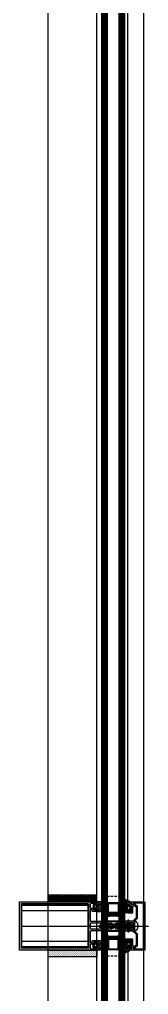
# Model space of a CAD drawing. Header units: millimetres. Extents: x 809 to 8159, y 33 to 4533.
# Drawn here: x 3993.9 to 4007.2, y 2808.3 to 2909.3 of the extents above; entities that cross this region are included whole.
import ezdxf

# ---------------------------------------------------------------- set-up
doc = ezdxf.new("R2010")
doc.units = ezdxf.units.MM
doc.linetypes.add('DASHDOT', pattern=[25.4, 12.7, -6.35, 0, -6.35])
doc.linetypes.add('HIDDEN', pattern=[0.375, 0.25, -0.125])
for name, color, linetype in [('1', 3, 'Continuous'), ('11', 11, 'Continuous'), ('3', 11, 'Continuous'), ('5', 11, 'Continuous'), ('EKSEN', 11, 'Continuous'), ('FITILLER', 240, 'Continuous'), ('GORUNUS-TARAMA', 11, 'Continuous')]:
    doc.layers.add(name, color=color, linetype=linetype)
doc.layers.add('cam', color=5, linetype='Continuous', lineweight=0)

# ---------------------------------------------------------------- blocks, each defined once
blk = doc.blocks.new('ajsdfxcvzx')
h = blk.add_hatch(color=256)
edge = h.paths.add_edge_path()
edge.add_line((35957.79, -5773.68), (35957.72, -5773.68))
edge.add_line((35957.72, -5773.68), (35957.72, -5773.59))
edge.add_line((35957.72, -5773.59), (35957.24, -5773.59))
edge.add_arc((35957.24, -5773.69), 0.1, 90, 180)
edge.add_line((35957.14, -5773.69), (35957.14, -5773.97))
edge.add_arc((35957.24, -5773.97), 0.1, 180, 270)
edge.add_line((35957.24, -5774.07), (35957.32, -5774.07))
edge.add_arc((35957.32, -5774.12), 0.05, 405, 450, ccw=False)
edge.add_line((35957.36, -5774.08), (35957.53, -5774.25))
edge.add_arc((35957.56, -5774.22), 0.05, 225, 270)
edge.add_line((35957.56, -5774.27), (35957.72, -5774.27))
edge.add_line((35957.72, -5774.27), (35957.72, -5774.18))
edge.add_line((35957.72, -5774.18), (35957.79, -5774.18))
edge.add_arc((35957.79, -5774.23), 0.05, 0, 90, ccw=False)
edge.add_line((35957.84, -5774.23), (35957.84, -5774.43))
edge.add_line((35957.84, -5774.43), (35957.4, -5774.43))
edge.add_arc((35957.4, -5774.38), 0.05, 180, 270, ccw=False)
edge.add_line((35957.35, -5774.38), (35957.35, -5774.31))
edge.add_arc((35957.3, -5774.31), 0.05, 360, 405)
edge.add_line((35957.34, -5774.27), (35957.3, -5774.24))
edge.add_arc((35957.27, -5774.28), 0.05, 405, 450)
edge.add_line((35957.27, -5774.23), (35957.19, -5774.23))
edge.add_arc((35957.19, -5774.28), 0.05, 90, 180)
edge.add_line((35957.14, -5774.28), (35957.14, -5774.53))
edge.add_line((35957.14, -5774.53), (35957.14, -5774.9))
edge.add_line((35957.14, -5774.9), (35957.11, -5774.93))
edge.add_line((35957.11, -5774.93), (35957.14, -5774.96))
edge.add_line((35957.14, -5774.96), (35957.14, -5775.33))
edge.add_arc((35957.23, -5775.33), 0.0919, 174.9295, 270.955)
edge.add_line((35957.23, -5775.43), (35959.51, -5775.43))
edge.add_arc((35959.53, -5775.43), 0.02, 180, 360)
edge.add_line((35959.55, -5775.43), (35959.57, -5775.43))
edge.add_arc((35959.59, -5775.43), 0.02, 180, 360)
edge.add_line((35959.61, -5775.43), (35960.54, -5775.43))
edge.add_line((35960.54, -5775.43), (35960.54, -5775.57))
edge.add_arc((35960.48, -5775.57), 0.06, 270, 360, ccw=False)
edge.add_line((35960.48, -5775.63), (35960.48, -5775.7))
edge.add_arc((35960.45, -5775.7), 0.03, 270, 360, ccw=False)
edge.add_line((35960.45, -5775.73), (35960.41, -5775.73))
edge.add_arc((35960.41, -5775.7), 0.03, 180, 270, ccw=False)
edge.add_line((35960.38, -5775.7), (35960.38, -5775.63))
edge.add_line((35960.38, -5775.63), (35959.74, -5775.63))
edge.add_line((35959.74, -5775.63), (35959.74, -5775.88))
edge.add_line((35959.74, -5775.88), (35959.69, -5775.93))
edge.add_line((35959.69, -5775.93), (35959.74, -5775.98))
edge.add_line((35959.74, -5775.98), (35959.74, -5776.23))
edge.add_line((35959.74, -5776.23), (35960.38, -5776.23))
edge.add_line((35960.38, -5776.23), (35960.38, -5776.16))
edge.add_arc((35960.41, -5776.16), 0.03, 90, 180, ccw=False)
edge.add_line((35960.41, -5776.13), (35960.45, -5776.13))
edge.add_arc((35960.45, -5776.16), 0.03, 0, 90, ccw=False)
edge.add_line((35960.48, -5776.16), (35960.48, -5776.23))
edge.add_arc((35960.48, -5776.29), 0.06, 360, 450, ccw=False)
edge.add_line((35960.54, -5776.29), (35960.54, -5776.43))
edge.add_line((35960.54, -5776.43), (35959.61, -5776.43))
edge.add_arc((35959.59, -5776.43), 0.02, 360, 540)
edge.add_line((35959.57, -5776.43), (35959.55, -5776.43))
edge.add_arc((35959.53, -5776.43), 0.02, 360, 540)
edge.add_line((35959.51, -5776.43), (35957.23, -5776.43))
edge.add_arc((35957.23, -5776.52), 0.0919, 449.045, 545.0705)
edge.add_line((35957.14, -5776.53), (35957.14, -5776.9))
edge.add_line((35957.14, -5776.9), (35957.11, -5776.93))
edge.add_line((35957.11, -5776.93), (35957.14, -5776.96))
edge.add_line((35957.14, -5776.96), (35957.14, -5777.33))
edge.add_line((35957.14, -5777.33), (35957.14, -5777.58))
edge.add_arc((35957.19, -5777.58), 0.05, 180, 270)
edge.add_line((35957.19, -5777.63), (35957.27, -5777.63))
edge.add_arc((35957.27, -5777.58), 0.05, 270, 315)
edge.add_line((35957.3, -5777.61), (35957.34, -5777.58))
edge.add_arc((35957.3, -5777.54), 0.05, 315, 360)
edge.add_line((35957.35, -5777.54), (35957.35, -5777.48))
edge.add_arc((35957.4, -5777.48), 0.05, 90, 180, ccw=False)
edge.add_line((35957.4, -5777.43), (35957.84, -5777.43))
edge.add_line((35957.84, -5777.43), (35957.84, -5777.63))
edge.add_arc((35957.79, -5777.63), 0.05, 270, 360, ccw=False)
edge.add_line((35957.79, -5777.68), (35957.72, -5777.68))
edge.add_line((35957.72, -5777.68), (35957.72, -5777.59))
edge.add_line((35957.72, -5777.59), (35957.56, -5777.59))
edge.add_arc((35957.56, -5777.64), 0.05, 450, 495)
edge.add_line((35957.53, -5777.6), (35957.36, -5777.77))
edge.add_arc((35957.32, -5777.74), 0.05, 270, 315, ccw=False)
edge.add_line((35957.32, -5777.79), (35957.24, -5777.79))
edge.add_arc((35957.24, -5777.89), 0.1, 90, 180)
edge.add_line((35957.14, -5777.89), (35957.14, -5778.17))
edge.add_arc((35957.24, -5778.17), 0.1, 180, 270)
edge.add_line((35957.24, -5778.27), (35957.72, -5778.27))
edge.add_line((35957.72, -5778.27), (35957.72, -5778.18))
edge.add_line((35957.72, -5778.18), (35957.79, -5778.18))
edge.add_arc((35957.79, -5778.23), 0.05, 0, 90, ccw=False)
edge.add_line((35957.84, -5778.23), (35957.84, -5778.43))
edge.add_line((35957.84, -5778.43), (35949.85, -5778.43))
edge.add_line((35949.85, -5778.43), (35949.85, -5773.43))
edge.add_line((35949.85, -5773.43), (35957.84, -5773.43))
edge.add_line((35957.84, -5773.43), (35957.84, -5773.63))
edge.add_arc((35957.79, -5773.63), 0.05, 270, 360, ccw=False)
h.paths.add_polyline_path([(35956.95, -5778.22), (35950.05, -5778.22), (35950.05, -5773.62), (35956.95, -5773.62), (35956.95, -5775.92)], flags=16)
edge = h.paths.add_edge_path(flags=16)
edge.add_arc((35959.35, -5775.72), 0.1, 360, 450)
edge.add_line((35959.35, -5775.62), (35957.25, -5775.62))
edge.add_arc((35957.25, -5775.72), 0.1, 90, 180)
edge.add_line((35957.15, -5775.72), (35957.15, -5776.12))
edge.add_arc((35957.25, -5776.12), 0.1, 180, 270)
edge.add_line((35957.25, -5776.22), (35959.35, -5776.22))
edge.add_arc((35959.35, -5776.12), 0.1, 270, 360)
edge.add_line((35959.45, -5776.12), (35959.45, -5775.72))
h = blk.add_hatch(color=256)
edge = h.paths.add_edge_path()
edge.add_line((35961.41, -5777.4), (35961.41, -5778))
edge.add_line((35961.41, -5778), (35961.13, -5778.24))
edge.add_line((35961.13, -5778.24), (35961.13, -5778.03))
edge.add_line((35961.13, -5778.03), (35961.06, -5778.03))
edge.add_arc((35961.06, -5778.08), 0.05, 90, 180)
edge.add_line((35961.01, -5778.08), (35961.01, -5778.42))
edge.add_line((35961.01, -5778.42), (35961.12, -5778.42))
edge.add_line((35961.12, -5778.42), (35961.47, -5778.12))
edge.add_arc((35961.5, -5778.16), 0.05, 40, 130, ccw=False)
edge.add_line((35961.54, -5778.13), (35961.62, -5778.22))
edge.add_arc((35961.66, -5778.19), 0.05, 220, 310)
edge.add_line((35961.69, -5778.22), (35961.99, -5777.97))
edge.add_arc((35961.96, -5777.93), 0.05, 310, 360)
edge.add_line((35962.01, -5777.93), (35962.01, -5776.75))
edge.add_arc((35961.96, -5776.75), 0.05, 0, 45)
edge.add_line((35962, -5776.72), (35961.82, -5776.54))
edge.add_line((35961.82, -5776.54), (35961.78, -5776.54))
edge.add_line((35961.78, -5776.54), (35961.78, -5776.5))
edge.add_line((35961.78, -5776.5), (35961.72, -5776.44))
edge.add_arc((35961.76, -5776.41), 0.05, 180, 225, ccw=False)
edge.add_line((35961.71, -5776.41), (35961.71, -5775.45))
edge.add_arc((35961.76, -5775.45), 0.05, 135, 180, ccw=False)
edge.add_line((35961.72, -5775.41), (35961.78, -5775.36))
edge.add_line((35961.78, -5775.36), (35961.78, -5775.31))
edge.add_line((35961.78, -5775.31), (35961.82, -5775.31))
edge.add_line((35961.82, -5775.31), (35962, -5775.14))
edge.add_arc((35961.96, -5775.1), 0.05, 315, 360)
edge.add_line((35962.01, -5775.1), (35962.01, -5773.92))
edge.add_arc((35961.96, -5773.92), 0.05, 0, 50)
edge.add_line((35961.99, -5773.88), (35961.69, -5773.63))
edge.add_arc((35961.66, -5773.67), 0.05, 50, 140)
edge.add_line((35961.62, -5773.63), (35961.54, -5773.72))
edge.add_arc((35961.5, -5773.69), 0.05, 230, 320, ccw=False)
edge.add_line((35961.47, -5773.73), (35961.12, -5773.43))
edge.add_line((35961.12, -5773.43), (35961.01, -5773.43))
edge.add_line((35961.01, -5773.43), (35961.01, -5773.77))
edge.add_arc((35961.06, -5773.77), 0.05, 180, 270)
edge.add_line((35961.06, -5773.82), (35961.13, -5773.82))
edge.add_line((35961.13, -5773.82), (35961.13, -5773.61))
edge.add_line((35961.13, -5773.61), (35961.41, -5773.85))
edge.add_line((35961.41, -5773.85), (35961.41, -5774.45))
edge.add_line((35961.41, -5774.45), (35961.13, -5774.45))
edge.add_line((35961.13, -5774.45), (35961.13, -5774.32))
edge.add_line((35961.13, -5774.32), (35961.06, -5774.32))
edge.add_arc((35961.06, -5774.37), 0.05, 90, 180)
edge.add_line((35961.01, -5774.37), (35961.01, -5774.57))
edge.add_line((35961.01, -5774.57), (35961.48, -5774.57))
edge.add_arc((35961.48, -5774.52), 0.05, 270, 360)
edge.add_line((35961.53, -5774.52), (35961.53, -5773.94))
edge.add_arc((35961.58, -5773.94), 0.05, 140, 180, ccw=False)
edge.add_line((35961.54, -5773.91), (35961.63, -5773.8))
edge.add_arc((35961.67, -5773.84), 0.05, 50, 140, ccw=False)
edge.add_line((35961.7, -5773.8), (35961.87, -5773.94))
edge.add_arc((35961.84, -5773.98), 0.05, 0, 50, ccw=False)
edge.add_line((35961.89, -5773.98), (35961.89, -5775.05))
edge.add_arc((35961.84, -5775.05), 0.05, 315, 360, ccw=False)
edge.add_line((35961.88, -5775.09), (35961.55, -5775.41))
edge.add_arc((35961.52, -5775.38), 0.05, 270, 315, ccw=False)
edge.add_line((35961.52, -5775.43), (35961.11, -5775.43))
edge.add_line((35961.11, -5775.43), (35961.11, -5775.33))
edge.add_line((35961.11, -5775.33), (35961.01, -5775.33))
edge.add_line((35961.01, -5775.33), (35961.01, -5775.63))
edge.add_arc((35961.06, -5775.63), 0.05, 180, 270)
edge.add_line((35961.06, -5775.68), (35961.13, -5775.68))
edge.add_line((35961.13, -5775.68), (35961.13, -5775.55))
edge.add_line((35961.13, -5775.55), (35961.51, -5775.55))
edge.add_arc((35961.51, -5775.6), 0.05, 0, 90, ccw=False)
edge.add_line((35961.56, -5775.6), (35961.56, -5776.26))
edge.add_arc((35961.51, -5776.26), 0.05, -90, 0, ccw=False)
edge.add_line((35961.51, -5776.31), (35961.13, -5776.31))
edge.add_line((35961.13, -5776.31), (35961.13, -5776.18))
edge.add_line((35961.13, -5776.18), (35961.06, -5776.18))
edge.add_arc((35961.06, -5776.23), 0.05, 90, 180)
edge.add_line((35961.01, -5776.23), (35961.01, -5776.53))
edge.add_line((35961.01, -5776.53), (35961.11, -5776.53))
edge.add_line((35961.11, -5776.53), (35961.11, -5776.43))
edge.add_line((35961.11, -5776.43), (35961.52, -5776.43))
edge.add_arc((35961.52, -5776.48), 0.05, 45, 90, ccw=False)
edge.add_line((35961.55, -5776.44), (35961.88, -5776.77))
edge.add_arc((35961.84, -5776.8), 0.05, 0, 45, ccw=False)
edge.add_line((35961.89, -5776.8), (35961.89, -5777.87))
edge.add_arc((35961.84, -5777.87), 0.05, 310, 360, ccw=False)
edge.add_line((35961.87, -5777.91), (35961.7, -5778.06))
edge.add_arc((35961.67, -5778.02), 0.05, 220, 310, ccw=False)
edge.add_line((35961.63, -5778.05), (35961.54, -5777.94))
edge.add_arc((35961.58, -5777.91), 0.05, 180, 220, ccw=False)
edge.add_line((35961.53, -5777.91), (35961.53, -5777.33))
edge.add_arc((35961.48, -5777.33), 0.05, 360, 450)
edge.add_line((35961.48, -5777.28), (35961.01, -5777.28))
edge.add_line((35961.01, -5777.28), (35961.01, -5777.48))
edge.add_arc((35961.06, -5777.48), 0.05, 180, 270)
edge.add_line((35961.06, -5777.53), (35961.13, -5777.53))
edge.add_line((35961.13, -5777.53), (35961.13, -5777.4))
edge.add_line((35961.13, -5777.4), (35961.41, -5777.4))
h = blk.add_hatch(color=256)
edge = h.paths.add_edge_path()
edge.add_arc((35962.6, -5778.25), 0.05, 270, 360)
edge.add_line((35962.65, -5778.25), (35962.65, -5773.61))
edge.add_arc((35962.6, -5773.61), 0.05, 0, 90)
edge.add_line((35962.6, -5773.56), (35961.65, -5773.56))
edge.add_line((35961.65, -5773.56), (35961.54, -5773.69))
edge.add_arc((35961.5, -5773.66), 0.05, 230, 320, ccw=False)
edge.add_line((35961.47, -5773.69), (35961.19, -5773.46))
edge.add_arc((35961.2, -5773.45), 0.02, 90, 230, ccw=False)
edge.add_line((35961.2, -5773.43), (35962.73, -5773.43))
edge.add_arc((35962.73, -5773.48), 0.05, 0, 90, ccw=False)
edge.add_line((35962.78, -5773.48), (35962.78, -5778.38))
edge.add_arc((35962.73, -5778.38), 0.05, 270, 360, ccw=False)
edge.add_line((35962.73, -5778.43), (35961.2, -5778.43))
edge.add_arc((35961.2, -5778.41), 0.02, 130, 270, ccw=False)
edge.add_line((35961.19, -5778.39), (35961.47, -5778.16))
edge.add_arc((35961.5, -5778.2), 0.05, 40, 130, ccw=False)
edge.add_line((35961.54, -5778.16), (35961.65, -5778.3))
edge.add_line((35961.65, -5778.3), (35962.6, -5778.3))
h = blk.add_hatch()
h.set_pattern_fill('NET', color=256, angle=180, style=0)
h.set_pattern_definition([(180, (35901.66928, -5782.38427), (-2e-17, 0.125), []), (90, (35901.66928, -5782.38427), (0.125, 3e-17), [])])
h.paths.add_polyline_path([(35960.09, -5774.63), (35958.93, -5774.63), (35958.93, -5774.93), (35959.13, -5774.89), (35959.37, -5774.87), (35959.62, -5774.87), (35959.95, -5774.9), (35960.09, -5774.92)])
h = blk.add_hatch()
h.set_pattern_fill('NET', color=256, angle=180, style=0)
h.set_pattern_definition([(180, (35901.66928, -5769.46853), (0, -0.125), []), (270, (35901.66928, -5769.46853), (0.125, 0), [])])
h.paths.add_polyline_path([(35960.09, -5777.22), (35958.93, -5777.22), (35958.93, -5776.92), (35959.13, -5776.96), (35959.37, -5776.98), (35959.62, -5776.98), (35959.95, -5776.95), (35960.09, -5776.93)])
at = {"layer": 'FITILLER'}
h = blk.add_hatch(dxfattribs=at)
h.set_pattern_fill('DOTS', color=256, scale=1.2, angle=135, style=0)
h.set_pattern_definition([(135, (36052.0062, -5914.98817), (-0.079549513, -0.026516504), [0, -0.075])])
h.paths.add_polyline_path([(35957.81, -5773.41), (35957.81, -5772.73), (35952.81, -5772.73), (35952.81, -5773.41)])
h = blk.add_hatch(dxfattribs=at)
h.set_pattern_fill('NET', color=256, scale=1.5, angle=225, style=0)
h.set_pattern_definition([(225, (35971.45092, -5786.17299), (0.1325825, -0.1325825), []), (315, (35971.45092, -5786.17299), (0.1325825, 0.1325825), [])])
edge = h.paths.add_edge_path(flags=16)
edge.add_arc((35957.82, -5773.95), 0.1, 270, 360, ccw=False)
edge.add_line((35957.82, -5774.05), (35957.66, -5774.05))
edge.add_arc((35957.66, -5773.95), 0.1, 180, 270, ccw=False)
edge.add_line((35957.56, -5773.95), (35957.56, -5773.9))
edge.add_arc((35957.66, -5773.9), 0.1, 90, 180, ccw=False)
edge.add_line((35957.66, -5773.8), (35957.82, -5773.8))
edge.add_arc((35957.82, -5773.9), 0.1, 0, 90, ccw=False)
edge.add_line((35957.92, -5773.9), (35957.92, -5773.95))
edge = h.paths.add_edge_path()
edge.add_line((35957.84, -5774.43), (35958.35, -5774.43))
edge.add_arc((35958.35, -5774.42), 0.01, 270, 405)
edge.add_line((35958.36, -5774.41), (35958.25, -5774.3))
edge.add_arc((35958.26, -5774.29), 0.00893, 135, 225, ccw=False)
edge.add_line((35958.25, -5774.29), (35958.36, -5774.18))
edge.add_arc((35958.35, -5774.17), 0.00893, 315, 405)
edge.add_line((35958.36, -5774.16), (35958.25, -5774.05))
edge.add_arc((35958.26, -5774.05), 0.00893, 135, 225, ccw=False)
edge.add_line((35958.25, -5774.04), (35958.36, -5773.93))
edge.add_arc((35958.35, -5773.93), 0.00893, 315, 405)
edge.add_line((35958.36, -5773.92), (35958.25, -5773.81))
edge.add_arc((35958.26, -5773.8), 0.00893, 135, 225, ccw=False)
edge.add_line((35958.25, -5773.8), (35958.36, -5773.69))
edge.add_arc((35958.35, -5773.68), 0.00893, 315, 405)
edge.add_line((35958.36, -5773.68), (35958.25, -5773.57))
edge.add_arc((35958.26, -5773.56), 0.00893, 135, 225, ccw=False)
edge.add_line((35958.25, -5773.55), (35958.36, -5773.44))
edge.add_arc((35958.35, -5773.44), 0.01, 315, 450)
edge.add_line((35958.35, -5773.43), (35957.84, -5773.43))
edge.add_line((35957.84, -5773.43), (35957.84, -5773.65))
edge.add_arc((35957.79, -5773.65), 0.05, 270, 360, ccw=False)
edge.add_line((35957.79, -5773.7), (35957.67, -5773.7))
edge.add_line((35957.67, -5773.7), (35957.67, -5773.6))
edge.add_line((35957.67, -5773.6), (35957.62, -5773.6))
edge.add_line((35957.62, -5773.6), (35957.49, -5773.68))
edge.add_arc((35957.51, -5773.72), 0.05, 120, 180)
edge.add_line((35957.46, -5773.72), (35957.46, -5774.13))
edge.add_arc((35957.51, -5774.13), 0.05, 180, 240)
edge.add_line((35957.49, -5774.18), (35957.62, -5774.25))
edge.add_line((35957.62, -5774.25), (35957.67, -5774.25))
edge.add_line((35957.67, -5774.25), (35957.67, -5774.15))
edge.add_line((35957.67, -5774.15), (35957.79, -5774.15))
edge.add_arc((35957.79, -5774.2), 0.05, 0, 90, ccw=False)
edge.add_line((35957.84, -5774.2), (35957.84, -5774.43))
h = blk.add_hatch(dxfattribs=at)
h.set_pattern_fill('NET', color=256, scale=1.5, angle=225, style=0)
h.set_pattern_definition([(225, (35975.4269, -5790.41451), (0.1325825, -0.1325825), []), (315, (35975.4269, -5790.41451), (0.1325825, 0.1325825), [])])
edge = h.paths.add_edge_path(flags=16)
edge.add_arc((35961.18, -5774.04), 0.1, 0, 90)
edge.add_line((35961.18, -5773.94), (35961.06, -5773.94))
edge.add_arc((35961.06, -5774.04), 0.1, 90, 180)
edge.add_line((35960.96, -5774.04), (35960.96, -5774.09))
edge.add_arc((35961.06, -5774.09), 0.1, 180, 270)
edge.add_line((35961.06, -5774.19), (35961.18, -5774.19))
edge.add_arc((35961.18, -5774.09), 0.1, 270, 360)
edge.add_line((35961.28, -5774.09), (35961.28, -5774.04))
edge = h.paths.add_edge_path()
edge.add_arc((35961.03, -5773.09), 0.2, 229.7669, 260)
edge.add_line((35960.99, -5773.28), (35961.13, -5773.31))
edge.add_arc((35961.12, -5773.36), 0.05, 15, 80, ccw=False)
edge.add_line((35961.17, -5773.34), (35961.18, -5773.41))
edge.add_line((35961.18, -5773.41), (35961.01, -5773.41))
edge.add_line((35961.01, -5773.41), (35961.01, -5773.79))
edge.add_arc((35961.06, -5773.79), 0.05, 180, 270)
edge.add_line((35961.06, -5773.84), (35961.18, -5773.84))
edge.add_line((35961.18, -5773.84), (35961.18, -5773.74))
edge.add_line((35961.18, -5773.74), (35961.23, -5773.74))
edge.add_line((35961.23, -5773.74), (35961.36, -5773.82))
edge.add_arc((35961.33, -5773.86), 0.05, 0, 60, ccw=False)
edge.add_line((35961.38, -5773.86), (35961.38, -5774.28))
edge.add_arc((35961.33, -5774.28), 0.05, -60, 0, ccw=False)
edge.add_line((35961.36, -5774.32), (35961.23, -5774.39))
edge.add_line((35961.23, -5774.39), (35961.18, -5774.39))
edge.add_line((35961.18, -5774.39), (35961.18, -5774.29))
edge.add_line((35961.18, -5774.29), (35961.06, -5774.29))
edge.add_arc((35961.06, -5774.34), 0.05, 90, 180)
edge.add_line((35961.01, -5774.34), (35961.01, -5774.57))
edge.add_line((35961.01, -5774.57), (35960.66, -5774.57))
edge.add_line((35960.66, -5774.57), (35960.66, -5774.42))
edge.add_line((35960.66, -5774.42), (35960.81, -5774.42))
edge.add_arc((35960.81, -5774.37), 0.05, 270, 360)
edge.add_line((35960.86, -5774.37), (35960.86, -5774.35))
edge.add_arc((35960.81, -5774.35), 0.05, 0, 90)
edge.add_line((35960.81, -5774.3), (35960.66, -5774.3))
edge.add_line((35960.66, -5774.3), (35960.66, -5774.15))
edge.add_line((35960.66, -5774.15), (35960.81, -5774.15))
edge.add_arc((35960.81, -5774.1), 0.05, 270, 360)
edge.add_line((35960.86, -5774.1), (35960.86, -5774.08))
edge.add_arc((35960.81, -5774.08), 0.05, 0, 90)
edge.add_line((35960.81, -5774.03), (35960.66, -5774.03))
edge.add_line((35960.66, -5774.03), (35960.66, -5773.88))
edge.add_line((35960.66, -5773.88), (35960.81, -5773.88))
edge.add_arc((35960.81, -5773.83), 0.05, 270, 360)
edge.add_line((35960.86, -5773.83), (35960.86, -5773.81))
edge.add_arc((35960.81, -5773.81), 0.05, 0, 90)
edge.add_line((35960.81, -5773.76), (35960.66, -5773.76))
edge.add_line((35960.66, -5773.76), (35960.66, -5773.61))
edge.add_line((35960.66, -5773.61), (35960.81, -5773.61))
edge.add_arc((35960.81, -5773.56), 0.05, 270, 360)
edge.add_line((35960.86, -5773.56), (35960.86, -5773.45))
edge.add_arc((35960.81, -5773.45), 0.05, 0, 40)
edge.add_line((35960.85, -5773.42), (35960.58, -5773.1))
edge.add_arc((35960.61, -5773.06), 0.05, 49.7669, 229.7669, ccw=False)
edge.add_line((35960.64, -5773.02), (35960.9, -5773.24))
h = blk.add_hatch(dxfattribs=at)
h.set_pattern_fill('NET', color=256, scale=1.5, angle=225, style=0)
h.set_pattern_definition([(225, (35979.32106, -5853.9585), (0.1325825, -0.1325825), []), (315, (35979.32106, -5853.9585), (0.1325825, 0.1325825), [])])
edge = h.paths.add_edge_path(flags=16)
edge.add_arc((35961.02, -5775.9), 0.1, 90, 180, ccw=False)
edge.add_line((35961.02, -5775.8), (35961.17, -5775.8))
edge.add_arc((35961.17, -5775.9), 0.1, 0, 90, ccw=False)
edge.add_line((35961.27, -5775.9), (35961.27, -5775.95))
edge.add_arc((35961.17, -5775.95), 0.1, -90, 0, ccw=False)
edge.add_line((35961.17, -5776.05), (35961.02, -5776.05))
edge.add_arc((35961.02, -5775.95), 0.1, 180, 270, ccw=False)
edge.add_line((35960.92, -5775.95), (35960.92, -5775.9))
edge = h.paths.add_edge_path()
edge.add_line((35961, -5775.43), (35960.48, -5775.43))
edge.add_arc((35960.48, -5775.44), 0.01, 90, 225)
edge.add_line((35960.48, -5775.44), (35960.59, -5775.56))
edge.add_arc((35960.58, -5775.56), 0.00893, -45, 45, ccw=False)
edge.add_line((35960.59, -5775.57), (35960.48, -5775.68))
edge.add_arc((35960.48, -5775.68), 0.00893, 135, 225)
edge.add_line((35960.48, -5775.69), (35960.59, -5775.8))
edge.add_arc((35960.58, -5775.81), 0.00893, -45, 45, ccw=False)
edge.add_line((35960.59, -5775.81), (35960.48, -5775.92))
edge.add_arc((35960.48, -5775.93), 0.00893, 135, 225)
edge.add_line((35960.48, -5775.93), (35960.59, -5776.04))
edge.add_arc((35960.58, -5776.05), 0.00893, -45, 45, ccw=False)
edge.add_line((35960.59, -5776.06), (35960.48, -5776.16))
edge.add_arc((35960.48, -5776.17), 0.00893, 135, 225)
edge.add_line((35960.48, -5776.18), (35960.59, -5776.29))
edge.add_arc((35960.58, -5776.29), 0.00893, -45, 45, ccw=False)
edge.add_line((35960.59, -5776.3), (35960.48, -5776.41))
edge.add_arc((35960.48, -5776.42), 0.01, 135, 270)
edge.add_line((35960.48, -5776.43), (35961, -5776.43))
edge.add_line((35961, -5776.43), (35961, -5776.2))
edge.add_arc((35961.05, -5776.2), 0.05, 90, 180, ccw=False)
edge.add_line((35961.05, -5776.15), (35961.17, -5776.15))
edge.add_line((35961.17, -5776.15), (35961.17, -5776.25))
edge.add_line((35961.17, -5776.25), (35961.22, -5776.25))
edge.add_line((35961.22, -5776.25), (35961.35, -5776.18))
edge.add_arc((35961.32, -5776.13), 0.05, 300, 360)
edge.add_line((35961.37, -5776.13), (35961.37, -5775.72))
edge.add_arc((35961.32, -5775.72), 0.05, 0, 60)
edge.add_line((35961.35, -5775.68), (35961.22, -5775.6))
edge.add_line((35961.22, -5775.6), (35961.17, -5775.6))
edge.add_line((35961.17, -5775.6), (35961.17, -5775.7))
edge.add_line((35961.17, -5775.7), (35961.05, -5775.7))
edge.add_arc((35961.05, -5775.65), 0.05, 180, 270, ccw=False)
edge.add_line((35961, -5775.65), (35961, -5775.43))
h = blk.add_hatch(dxfattribs=at)
h.set_pattern_fill('NET', color=256, scale=1.5, angle=225, style=0)
h.set_pattern_definition([(135, (35971.45092, -5765.6798), (0.1325825, 0.1325825), []), (45, (35971.45092, -5765.6798), (0.1325825, -0.1325825), [])])
edge = h.paths.add_edge_path(flags=16)
edge.add_arc((35957.82, -5777.9), 0.1, 0, 90)
edge.add_line((35957.82, -5777.8), (35957.66, -5777.8))
edge.add_arc((35957.66, -5777.9), 0.1, 90, 180)
edge.add_line((35957.56, -5777.9), (35957.56, -5777.95))
edge.add_arc((35957.66, -5777.95), 0.1, 180, 270)
edge.add_line((35957.66, -5778.05), (35957.82, -5778.05))
edge.add_arc((35957.82, -5777.95), 0.1, 270, 360)
edge.add_line((35957.92, -5777.95), (35957.92, -5777.9))
edge = h.paths.add_edge_path()
edge.add_line((35957.84, -5777.43), (35958.35, -5777.43))
edge.add_arc((35958.35, -5777.44), 0.01, -45, 90, ccw=False)
edge.add_line((35958.36, -5777.44), (35958.25, -5777.55))
edge.add_arc((35958.26, -5777.56), 0.00893, 135, 225)
edge.add_line((35958.25, -5777.57), (35958.36, -5777.68))
edge.add_arc((35958.35, -5777.68), 0.00893, -45, 45, ccw=False)
edge.add_line((35958.36, -5777.69), (35958.25, -5777.8))
edge.add_arc((35958.26, -5777.8), 0.00893, 135, 225)
edge.add_line((35958.25, -5777.81), (35958.36, -5777.92))
edge.add_arc((35958.35, -5777.93), 0.00893, -45, 45, ccw=False)
edge.add_line((35958.36, -5777.93), (35958.25, -5778.04))
edge.add_arc((35958.26, -5778.05), 0.00893, 135, 225)
edge.add_line((35958.25, -5778.05), (35958.36, -5778.16))
edge.add_arc((35958.35, -5778.17), 0.00893, -45, 45, ccw=False)
edge.add_line((35958.36, -5778.18), (35958.25, -5778.29))
edge.add_arc((35958.26, -5778.29), 0.00893, 135, 225)
edge.add_line((35958.25, -5778.3), (35958.36, -5778.41))
edge.add_arc((35958.35, -5778.42), 0.01, -90, 45, ccw=False)
edge.add_line((35958.35, -5778.43), (35957.84, -5778.43))
edge.add_line((35957.84, -5778.43), (35957.84, -5778.2))
edge.add_arc((35957.79, -5778.2), 0.05, 0, 90)
edge.add_line((35957.79, -5778.15), (35957.67, -5778.15))
edge.add_line((35957.67, -5778.15), (35957.67, -5778.25))
edge.add_line((35957.67, -5778.25), (35957.62, -5778.25))
edge.add_line((35957.62, -5778.25), (35957.49, -5778.18))
edge.add_arc((35957.51, -5778.13), 0.05, 180, 240, ccw=False)
edge.add_line((35957.46, -5778.13), (35957.46, -5777.72))
edge.add_arc((35957.51, -5777.72), 0.05, 120, 180, ccw=False)
edge.add_line((35957.49, -5777.68), (35957.62, -5777.6))
edge.add_line((35957.62, -5777.6), (35957.67, -5777.6))
edge.add_line((35957.67, -5777.6), (35957.67, -5777.7))
edge.add_line((35957.67, -5777.7), (35957.79, -5777.7))
edge.add_arc((35957.79, -5777.65), 0.05, 270, 360)
edge.add_line((35957.84, -5777.65), (35957.84, -5777.43))
h = blk.add_hatch(dxfattribs=at)
h.set_pattern_fill('NET', color=256, scale=1.5, angle=225, style=0)
h.set_pattern_definition([(135, (35975.4269, -5761.43829), (0.1325825, 0.1325825), []), (45, (35975.4269, -5761.43829), (0.1325825, -0.1325825), [])])
edge = h.paths.add_edge_path(flags=16)
edge.add_arc((35961.18, -5777.81), 0.1, 270, 360, ccw=False)
edge.add_line((35961.18, -5777.91), (35961.06, -5777.91))
edge.add_arc((35961.06, -5777.81), 0.1, 180, 270, ccw=False)
edge.add_line((35960.96, -5777.81), (35960.96, -5777.76))
edge.add_arc((35961.06, -5777.76), 0.1, 90, 180, ccw=False)
edge.add_line((35961.06, -5777.66), (35961.18, -5777.66))
edge.add_arc((35961.18, -5777.76), 0.1, 0, 90, ccw=False)
edge.add_line((35961.28, -5777.76), (35961.28, -5777.81))
edge = h.paths.add_edge_path()
edge.add_arc((35961.03, -5778.77), 0.2, 100, 130.2331, ccw=False)
edge.add_line((35960.99, -5778.57), (35961.13, -5778.55))
edge.add_arc((35961.12, -5778.5), 0.05, 280, 345)
edge.add_line((35961.17, -5778.51), (35961.18, -5778.44))
edge.add_line((35961.18, -5778.44), (35961.01, -5778.44))
edge.add_line((35961.01, -5778.44), (35961.01, -5778.06))
edge.add_arc((35961.06, -5778.06), 0.05, 90, 180, ccw=False)
edge.add_line((35961.06, -5778.01), (35961.18, -5778.01))
edge.add_line((35961.18, -5778.01), (35961.18, -5778.11))
edge.add_line((35961.18, -5778.11), (35961.23, -5778.11))
edge.add_line((35961.23, -5778.11), (35961.36, -5778.03))
edge.add_arc((35961.33, -5777.99), 0.05, 300, 360)
edge.add_line((35961.38, -5777.99), (35961.38, -5777.58))
edge.add_arc((35961.33, -5777.58), 0.05, 360, 420)
edge.add_line((35961.36, -5777.53), (35961.23, -5777.46))
edge.add_line((35961.23, -5777.46), (35961.18, -5777.46))
edge.add_line((35961.18, -5777.46), (35961.18, -5777.56))
edge.add_line((35961.18, -5777.56), (35961.06, -5777.56))
edge.add_arc((35961.06, -5777.51), 0.05, 180, 270, ccw=False)
edge.add_line((35961.01, -5777.51), (35961.01, -5777.28))
edge.add_line((35961.01, -5777.28), (35960.66, -5777.28))
edge.add_line((35960.66, -5777.28), (35960.66, -5777.43))
edge.add_line((35960.66, -5777.43), (35960.81, -5777.43))
edge.add_arc((35960.81, -5777.48), 0.05, 0, 90, ccw=False)
edge.add_line((35960.86, -5777.48), (35960.86, -5777.5))
edge.add_arc((35960.81, -5777.5), 0.05, 270, 360, ccw=False)
edge.add_line((35960.81, -5777.55), (35960.66, -5777.55))
edge.add_line((35960.66, -5777.55), (35960.66, -5777.7))
edge.add_line((35960.66, -5777.7), (35960.81, -5777.7))
edge.add_arc((35960.81, -5777.75), 0.05, 0, 90, ccw=False)
edge.add_line((35960.86, -5777.75), (35960.86, -5777.77))
edge.add_arc((35960.81, -5777.77), 0.05, 270, 360, ccw=False)
edge.add_line((35960.81, -5777.82), (35960.66, -5777.82))
edge.add_line((35960.66, -5777.82), (35960.66, -5777.97))
edge.add_line((35960.66, -5777.97), (35960.81, -5777.97))
edge.add_arc((35960.81, -5778.02), 0.05, 0, 90, ccw=False)
edge.add_line((35960.86, -5778.02), (35960.86, -5778.04))
edge.add_arc((35960.81, -5778.04), 0.05, 270, 360, ccw=False)
edge.add_line((35960.81, -5778.09), (35960.66, -5778.09))
edge.add_line((35960.66, -5778.09), (35960.66, -5778.24))
edge.add_line((35960.66, -5778.24), (35960.81, -5778.24))
edge.add_arc((35960.81, -5778.29), 0.05, 0, 90, ccw=False)
edge.add_line((35960.86, -5778.29), (35960.86, -5778.4))
edge.add_arc((35960.81, -5778.4), 0.05, 320, 360, ccw=False)
edge.add_line((35960.85, -5778.43), (35960.58, -5778.75))
edge.add_arc((35960.61, -5778.79), 0.05, 130.2331, 310.2331)
edge.add_line((35960.64, -5778.83), (35960.9, -5778.61))
h = blk.add_hatch(dxfattribs=at)
h.set_pattern_fill('DOTS', color=256, scale=1.2, angle=135, style=0)
h.set_pattern_definition([(225, (36052.0062, -5636.86463), (-0.079549513, 0.026516504), [0, -0.075])])
h.paths.add_polyline_path([(35957.81, -5778.44), (35957.81, -5779.12), (35952.81, -5779.12), (35952.81, -5778.44)])
at = {"linetype": 'HIDDEN'}
for p, q in [((35958.51, -5774.9), (35958.51, -5772.84)), ((35958.51, -5772.84), (35960.51, -5772.84)), ((35960.51, -5772.84), (35960.51, -5774.93)), ((35958.51, -5776.95), (35958.51, -5779.01)), ((35960.51, -5779.01), (35960.51, -5776.93)), ((35958.51, -5779.01), (35960.51, -5779.01))]:
    blk.add_line(p, q, dxfattribs=at)
for p, q in [((35960.51, -5774.92), (35960.51, -5774.93)), ((35960.11, -5777.23), (35959.51, -5777.23)), ((35960.51, -5776.93), (35960.51, -5776.93))]:
    blk.add_line(p, q)
for points in [[(35957.79, -5773.68), (35957.72, -5773.68), (35957.72, -5773.59), (35957.24, -5773.59, 0.414214), (35957.14, -5773.69), (35957.14, -5773.97, 0.414214), (35957.24, -5774.07), (35957.32, -5774.07, -0.198912), (35957.36, -5774.08), (35957.53, -5774.25, 0.198912), (35957.56, -5774.27), (35957.72, -5774.27), (35957.72, -5774.18), (35957.79, -5774.18, -0.414214), (35957.84, -5774.23), (35957.84, -5774.43), (35957.4, -5774.43, -0.414214), (35957.35, -5774.38), (35957.35, -5774.31, 0.198912), (35957.34, -5774.27), (35957.3, -5774.24, 0.198912), (35957.27, -5774.23), (35957.19, -5774.23, 0.414214), (35957.14, -5774.28), (35957.14, -5774.53), (35957.14, -5774.9), (35957.11, -5774.93), (35957.14, -5774.96), (35957.14, -5775.33, 0.445362), (35957.23, -5775.43), (35959.51, -5775.43, 1), (35959.55, -5775.43), (35959.57, -5775.43, 1), (35959.61, -5775.43), (35960.54, -5775.43), (35960.54, -5775.57, -0.414214), (35960.48, -5775.63), (35960.48, -5775.7, -0.414214), (35960.45, -5775.73), (35960.41, -5775.73, -0.414214), (35960.38, -5775.7), (35960.38, -5775.63), (35959.74, -5775.63), (35959.74, -5775.88), (35959.69, -5775.93), (35959.74, -5775.98), (35959.74, -5776.23), (35960.38, -5776.23), (35960.38, -5776.16, -0.414214), (35960.41, -5776.13), (35960.45, -5776.13, -0.414214), (35960.48, -5776.16), (35960.48, -5776.23, -0.414214), (35960.54, -5776.29), (35960.54, -5776.43), (35959.61, -5776.43, 1), (35959.57, -5776.43), (35959.55, -5776.43, 1), (35959.51, -5776.43), (35957.23, -5776.43, 0.445362), (35957.14, -5776.53), (35957.14, -5776.9), (35957.11, -5776.93), (35957.14, -5776.96), (35957.14, -5777.33), (35957.14, -5777.58, 0.414214), (35957.19, -5777.63), (35957.27, -5777.63, 0.198912), (35957.3, -5777.61), (35957.34, -5777.58, 0.198912), (35957.35, -5777.54), (35957.35, -5777.48, -0.414214), (35957.4, -5777.43), (35957.84, -5777.43), (35957.84, -5777.63, -0.414214), (35957.79, -5777.68), (35957.72, -5777.68), (35957.72, -5777.59), (35957.56, -5777.59, 0.198912), (35957.53, -5777.6), (35957.36, -5777.77, -0.198912), (35957.32, -5777.79), (35957.24, -5777.79, 0.414214), (35957.14, -5777.89), (35957.14, -5778.17, 0.414214), (35957.24, -5778.27), (35957.72, -5778.27), (35957.72, -5778.18), (35957.79, -5778.18, -0.414214), (35957.84, -5778.23), (35957.84, -5778.43), (35949.85, -5778.43), (35949.85, -5773.43), (35957.84, -5773.43), (35957.84, -5773.63, -0.414214)], [(35961.41, -5777.4), (35961.41, -5778), (35961.13, -5778.24), (35961.13, -5778.03), (35961.06, -5778.03, 0.414214), (35961.01, -5778.08), (35961.01, -5778.42), (35961.12, -5778.42), (35961.47, -5778.12, -0.414214), (35961.54, -5778.13), (35961.62, -5778.22, 0.414214), (35961.69, -5778.22), (35961.99, -5777.97, 0.221695), (35962.01, -5777.93), (35962.01, -5776.75, 0.198912), (35962, -5776.72), (35961.82, -5776.54), (35961.78, -5776.54), (35961.78, -5776.5), (35961.72, -5776.44, -0.198912), (35961.71, -5776.41), (35961.71, -5775.45, -0.198912), (35961.72, -5775.41), (35961.78, -5775.36), (35961.78, -5775.31), (35961.82, -5775.31), (35962, -5775.14, 0.198912), (35962.01, -5775.1), (35962.01, -5773.92, 0.221695), (35961.99, -5773.88), (35961.69, -5773.63, 0.414214), (35961.62, -5773.63), (35961.54, -5773.72, -0.414214), (35961.47, -5773.73), (35961.12, -5773.43), (35961.01, -5773.43), (35961.01, -5773.77, 0.414214), (35961.06, -5773.82), (35961.13, -5773.82), (35961.13, -5773.61), (35961.41, -5773.85), (35961.41, -5774.45), (35961.13, -5774.45), (35961.13, -5774.32), (35961.06, -5774.32, 0.414214), (35961.01, -5774.37), (35961.01, -5774.57), (35961.48, -5774.57, 0.414214), (35961.53, -5774.52), (35961.53, -5773.94, -0.176327), (35961.54, -5773.91), (35961.63, -5773.8, -0.414214), (35961.7, -5773.8), (35961.87, -5773.94, -0.221695), (35961.89, -5773.98), (35961.89, -5775.05, -0.198912), (35961.88, -5775.09), (35961.55, -5775.41, -0.198912), (35961.52, -5775.43), (35961.11, -5775.43), (35961.11, -5775.33), (35961.01, -5775.33), (35961.01, -5775.63, 0.414214), (35961.06, -5775.68), (35961.13, -5775.68), (35961.13, -5775.55), (35961.51, -5775.55, -0.414214), (35961.56, -5775.6), (35961.56, -5776.26, -0.414214), (35961.51, -5776.31), (35961.13, -5776.31), (35961.13, -5776.18), (35961.06, -5776.18, 0.414214), (35961.01, -5776.23), (35961.01, -5776.53), (35961.11, -5776.53), (35961.11, -5776.43), (35961.52, -5776.43, -0.198912), (35961.55, -5776.44), (35961.88, -5776.77, -0.198912), (35961.89, -5776.8), (35961.89, -5777.87, -0.221695), (35961.87, -5777.91), (35961.7, -5778.06, -0.414214), (35961.63, -5778.05), (35961.54, -5777.94, -0.176327), (35961.53, -5777.91), (35961.53, -5777.33, 0.414214), (35961.48, -5777.28), (35961.01, -5777.28), (35961.01, -5777.48, 0.414214), (35961.06, -5777.53), (35961.13, -5777.53), (35961.13, -5777.4)], [(35962.6, -5778.3, 0.414214), (35962.65, -5778.25), (35962.65, -5773.61, 0.414214), (35962.6, -5773.56), (35961.65, -5773.56), (35961.54, -5773.69, -0.414214), (35961.47, -5773.69), (35961.19, -5773.46, -0.700208), (35961.2, -5773.43), (35962.73, -5773.43, -0.414214), (35962.78, -5773.48), (35962.78, -5778.38, -0.414214), (35962.73, -5778.43), (35961.2, -5778.43, -0.700208), (35961.19, -5778.39), (35961.47, -5778.16, -0.414214), (35961.54, -5778.16), (35961.65, -5778.3)], [(35959.45, -5775.72, 0.414214), (35959.35, -5775.62), (35957.25, -5775.62, 0.414214), (35957.15, -5775.72), (35957.15, -5776.12, 0.414214), (35957.25, -5776.22), (35959.35, -5776.22, 0.414214), (35959.45, -5776.12)]]:
    blk.add_lwpolyline(points, format="xyb", close=True)
for points in [[(35956.95, -5778.22), (35950.05, -5778.22), (35950.05, -5773.62), (35956.95, -5773.62), (35956.95, -5775.92)], [(35960.11, -5774.63), (35958.93, -5774.63), (35958.93, -5773.48), (35960.11, -5773.48)], [(35960.01, -5774.53), (35959.03, -5774.53), (35959.03, -5773.58), (35960.01, -5773.58)], [(35960.09, -5774.63), (35958.93, -5774.63), (35958.93, -5774.93), (35959.13, -5774.89), (35959.37, -5774.87), (35959.62, -5774.87), (35959.95, -5774.9), (35960.09, -5774.92)], [(35960.09, -5777.22), (35958.93, -5777.22), (35958.93, -5776.92), (35959.13, -5776.96), (35959.37, -5776.98), (35959.62, -5776.98), (35959.95, -5776.95), (35960.09, -5776.93)], [(35960.11, -5777.23), (35958.93, -5777.23), (35958.93, -5778.37), (35960.11, -5778.37)], [(35960.01, -5777.33), (35959.03, -5777.33), (35959.03, -5778.27), (35960.01, -5778.27)]]:
    blk.add_lwpolyline(points, close=True)
at = {"layer": '1', "linetype": 'DASHDOT', "ltscale": 10}
for p, q in [((35961.33, -5775.68), (35961.23, -5776.17)), ((35961.36, -5775.78), (35961.23, -5776.17)), ((35961.33, -5775.68), (35961.36, -5775.78)), ((35961.49, -5775.78), (35961.36, -5775.78)), ((35961.39, -5776.07), (35961.53, -5775.68)), ((35961.53, -5775.68), (35961.43, -5776.17)), ((35961.56, -5775.78), (35961.43, -5776.17)), ((35961.53, -5775.68), (35961.56, -5775.78)), ((35961.72, -5775.78), (35961.56, -5775.78)), ((35961.56, -5775.78), (35961.56, -5775.78)), ((35961.72, -5775.45), (35961.72, -5776.4)), ((35961.87, -5775.45), (35961.72, -5775.45)), ((35961.39, -5776.07), (35961.26, -5776.07)), ((35961.43, -5776.17), (35961.39, -5776.07)), ((35961.56, -5776.07), (35961.46, -5776.07)), ((35961.72, -5776.07), (35961.46, -5776.07)), ((35961.56, -5776.07), (35961.56, -5776.07)), ((35961.56, -5776.07), (35961.56, -5776.07)), ((35961.56, -5776.07), (35961.57, -5776.07)), ((35961.56, -5776.07), (35961.57, -5776.07)), ((35961.87, -5776.4), (35961.72, -5776.4))]:
    blk.add_line(p, q, dxfattribs=at)
for centre, radius, start, end in [((35961.43, -5775.93), 0.653, 8.4072, 46.688), ((35961.43, -5775.93), 0.653, 313.312, 351.5928), ((35962.16, -5775.93), 0.13, 132.6849, 227.3151)]:
    blk.add_arc(centre, radius, start, end, dxfattribs=at)
at = {"layer": '11'}
for p, q in [((35958.12, -5776.01), (35958.23, -5775.71)), ((35958.23, -5775.71), (35958.15, -5776.11)), ((35958.23, -5775.71), (35958.26, -5775.81)), ((35958.26, -5775.81), (35958.33, -5775.79)), ((35958.49, -5775.78), (35958.34, -5775.78)), ((35958.38, -5776.07), (35958.52, -5775.68)), ((35958.38, -5776.07), (35958.52, -5775.68)), ((35958.52, -5775.68), (35958.42, -5776.17)), ((35958.56, -5775.78), (35958.42, -5776.17)), ((35958.52, -5775.68), (35958.56, -5775.78)), ((35958.77, -5775.78), (35958.56, -5775.78)), ((35958.67, -5776.07), (35958.81, -5775.68)), ((35958.67, -5776.07), (35958.81, -5775.68)), ((35958.81, -5775.68), (35958.71, -5776.17)), ((35958.84, -5775.78), (35958.71, -5776.17)), ((35958.81, -5775.68), (35958.84, -5775.78)), ((35959.06, -5775.78), (35958.84, -5775.78)), ((35958.96, -5776.07), (35959.09, -5775.68)), ((35958.96, -5776.07), (35959.09, -5775.68)), ((35959.09, -5775.68), (35958.99, -5776.17)), ((35959.13, -5775.78), (35958.99, -5776.17)), ((35959.09, -5775.68), (35959.13, -5775.78)), ((35959.34, -5775.78), (35959.13, -5775.78)), ((35959.24, -5776.07), (35959.38, -5775.68)), ((35959.24, -5776.07), (35959.38, -5775.68)), ((35959.38, -5775.68), (35959.28, -5776.17)), ((35959.41, -5775.78), (35959.28, -5776.17)), ((35959.38, -5775.68), (35959.41, -5775.78)), ((35959.58, -5775.78), (35959.41, -5775.78)), ((35959.48, -5776.07), (35959.62, -5775.68)), ((35959.48, -5776.07), (35959.62, -5775.68)), ((35959.62, -5775.68), (35959.52, -5776.17)), ((35959.65, -5775.78), (35959.52, -5776.17)), ((35959.62, -5775.68), (35959.65, -5775.78)), ((35959.82, -5775.78), (35959.65, -5775.78)), ((35959.72, -5776.07), (35959.86, -5775.68)), ((35959.72, -5776.07), (35959.86, -5775.68)), ((35959.86, -5775.68), (35959.76, -5776.17)), ((35959.89, -5775.78), (35959.76, -5776.17)), ((35959.86, -5775.68), (35959.89, -5775.78)), ((35960.06, -5775.78), (35959.89, -5775.78)), ((35959.96, -5776.07), (35960.1, -5775.68)), ((35960.1, -5775.68), (35960, -5776.17)), ((35960.13, -5775.78), (35960, -5776.17)), ((35960.1, -5775.68), (35960.13, -5775.78)), ((35960.29, -5775.78), (35960.13, -5775.78)), ((35960.19, -5776.07), (35960.33, -5775.68)), ((35960.33, -5775.68), (35960.23, -5776.17)), ((35960.36, -5775.78), (35960.23, -5776.17)), ((35960.33, -5775.68), (35960.36, -5775.78)), ((35960.49, -5775.78), (35960.36, -5775.78)), ((35960.39, -5776.07), (35960.53, -5775.68)), ((35960.39, -5776.07), (35960.53, -5775.68)), ((35960.53, -5775.68), (35960.43, -5776.17)), ((35960.56, -5775.78), (35960.43, -5776.17)), ((35960.53, -5775.68), (35960.56, -5775.78)), ((35960.69, -5775.78), (35960.56, -5775.78)), ((35960.73, -5775.68), (35960.59, -5776.07)), ((35960.63, -5776.17), (35960.73, -5775.68)), ((35960.76, -5775.78), (35960.63, -5776.17)), ((35960.73, -5775.68), (35960.76, -5775.78)), ((35960.89, -5775.78), (35960.76, -5775.78)), ((35960.79, -5776.07), (35960.93, -5775.68)), ((35960.93, -5775.68), (35960.83, -5776.17)), ((35960.96, -5775.78), (35960.83, -5776.17)), ((35960.93, -5775.68), (35960.96, -5775.78)), ((35961.09, -5775.78), (35960.96, -5775.78)), ((35960.99, -5776.07), (35961.13, -5775.68)), ((35961.13, -5775.68), (35961.03, -5776.17)), ((35961.16, -5775.78), (35961.03, -5776.17)), ((35961.13, -5775.68), (35961.16, -5775.78)), ((35961.29, -5775.78), (35961.16, -5775.78)), ((35961.19, -5776.07), (35961.33, -5775.68)), ((35957.92, -5775.93), (35958.18, -5775.84)), ((35957.92, -5775.93), (35958.12, -5776.02)), ((35958.15, -5776.11), (35958.12, -5776.01)), ((35958.26, -5775.81), (35958.15, -5776.11)), ((35958.18, -5776.04), (35958.23, -5776.07)), ((35958.38, -5776.07), (35958.24, -5776.07)), ((35958.42, -5776.17), (35958.38, -5776.07)), ((35958.67, -5776.07), (35958.46, -5776.07)), ((35958.71, -5776.17), (35958.67, -5776.07)), ((35958.96, -5776.07), (35958.74, -5776.07)), ((35958.99, -5776.17), (35958.96, -5776.07)), ((35959.24, -5776.07), (35959.03, -5776.07)), ((35959.28, -5776.17), (35959.24, -5776.07)), ((35959.48, -5776.07), (35959.31, -5776.07)), ((35959.52, -5776.17), (35959.48, -5776.07)), ((35959.72, -5776.07), (35959.55, -5776.07)), ((35959.76, -5776.17), (35959.72, -5776.07)), ((35959.96, -5776.07), (35959.79, -5776.07)), ((35960, -5776.17), (35959.96, -5776.07)), ((35960.19, -5776.07), (35960.03, -5776.07)), ((35960.23, -5776.17), (35960.19, -5776.07)), ((35960.39, -5776.07), (35960.26, -5776.07)), ((35960.43, -5776.17), (35960.39, -5776.07)), ((35960.59, -5776.07), (35960.46, -5776.07)), ((35960.59, -5776.07), (35960.63, -5776.17)), ((35960.79, -5776.07), (35960.66, -5776.07)), ((35960.83, -5776.17), (35960.79, -5776.07)), ((35960.99, -5776.07), (35960.86, -5776.07)), ((35961.03, -5776.17), (35960.99, -5776.07)), ((35961.19, -5776.07), (35961.06, -5776.07)), ((35961.23, -5776.17), (35961.19, -5776.07))]:
    blk.add_line(p, q, dxfattribs=at)
for centre, start, end in [((35958.34, -5775.8), 90, 109.1116), ((35958.24, -5776.05), 245.3251, 270)]:
    blk.add_arc(centre, 0.02, start, end, dxfattribs=at)
at = {"layer": '3'}
for p, q in [((35958.51, -5775.38), (35958.51, -5774.93)), ((35958.51, -5775.38), (35960.51, -5775.38)), ((35960.51, -5775.38), (35960.51, -5774.93)), ((35958.51, -5776.47), (35958.51, -5776.93)), ((35958.51, -5776.47), (35960.51, -5776.47)), ((35960.51, -5776.47), (35960.51, -5776.93))]:
    blk.add_line(p, q, dxfattribs=at)
at = {"layer": '5'}
for p, q in [((35952.81, -5773.43), (35952.81, -5592.36)), ((35957.81, -5773.43), (35957.81, -5592.36)), ((35961.01, -5773.43), (35961.01, -5592.36)), ((35962.68, -5773.43), (35962.68, -5592.36)), ((35952.81, -5962.2), (35952.81, -5686.69)), ((35952.81, -5778.43), (35952.81, -5686.7)), ((35957.81, -5962.2), (35957.81, -5686.69)), ((35957.81, -5778.43), (35957.81, -5686.7)), ((35962.68, -5962.2), (35962.68, -5686.69)), ((35962.68, -5778.43), (35962.68, -5686.7)), ((35961.01, -5778.43), (35961.01, -5962.52))]:
    blk.add_line(p, q, dxfattribs=at)
at = {"layer": 'cam'}
for p, q in [((35958.31, -5592.41), (35958.31, -5774.93)), ((35958.41, -5592.41), (35958.41, -5774.93)), ((35958.51, -5592.41), (35958.51, -5772.81)), ((35958.61, -5592.41), (35958.61, -5774.93)), ((35958.71, -5592.41), (35958.71, -5774.93)), ((35958.81, -5592.41), (35958.81, -5774.93)), ((35958.91, -5592.41), (35958.91, -5774.93)), ((35960.11, -5592.36), (35960.11, -5774.93)), ((35960.21, -5592.36), (35960.21, -5774.93)), ((35960.31, -5592.36), (35960.31, -5774.93)), ((35960.41, -5592.36), (35960.41, -5774.93)), ((35960.51, -5592.36), (35960.51, -5772.8)), ((35960.61, -5592.36), (35960.61, -5774.93)), ((35960.71, -5592.36), (35960.71, -5774.93)), ((35958.31, -5686.69), (35958.31, -5963.7)), ((35958.31, -5686.7), (35958.31, -5776.93)), ((35958.41, -5686.69), (35958.41, -5963.7)), ((35958.41, -5686.7), (35958.41, -5776.93)), ((35958.51, -5686.69), (35958.51, -5961.16)), ((35958.51, -5686.7), (35958.51, -5779.08)), ((35958.61, -5686.69), (35958.61, -5961.16)), ((35958.61, -5686.7), (35958.61, -5776.93)), ((35958.71, -5686.69), (35958.71, -5961.16)), ((35958.71, -5686.7), (35958.71, -5776.93)), ((35958.81, -5686.69), (35958.81, -5963.7)), ((35958.81, -5686.7), (35958.81, -5776.93)), ((35958.91, -5686.69), (35958.91, -5963.7)), ((35958.91, -5686.7), (35958.91, -5776.93)), ((35960.11, -5686.69), (35960.11, -5963.7)), ((35960.11, -5686.7), (35960.11, -5776.93)), ((35960.21, -5686.69), (35960.21, -5963.7)), ((35960.21, -5686.7), (35960.21, -5776.93)), ((35960.31, -5686.69), (35960.31, -5961.16)), ((35960.31, -5686.7), (35960.31, -5776.93)), ((35960.41, -5686.69), (35960.41, -5961.16)), ((35960.41, -5686.7), (35960.41, -5776.93)), ((35960.51, -5686.69), (35960.51, -5961.16)), ((35960.51, -5686.7), (35960.51, -5779.07)), ((35960.61, -5686.69), (35960.61, -5963.7)), ((35960.61, -5686.7), (35960.61, -5776.93)), ((35960.71, -5686.69), (35960.71, -5963.7)), ((35960.71, -5686.7), (35960.71, -5776.93)), ((35958.91, -5774.93), (35958.31, -5774.93)), ((35960.71, -5774.93), (35960.11, -5774.93)), ((35958.91, -5776.93), (35958.31, -5776.93)), ((35960.71, -5776.93), (35960.11, -5776.93))]:
    blk.add_line(p, q, dxfattribs=at)
at = {"layer": 'EKSEN', "linetype": 'DASHDOT', "ltscale": 5}
blk.add_line((35950.15, -5775.93), (35963.14, -5775.93), dxfattribs=at)
at = {"layer": 'FITILLER'}
for points in [[(35957.81, -5773.41), (35957.81, -5772.73), (35952.81, -5772.73), (35952.81, -5773.41)], [(35957.81, -5778.44), (35957.81, -5779.12), (35952.81, -5779.12), (35952.81, -5778.44)]]:
    blk.add_lwpolyline(points, close=True, dxfattribs=at)
for points in [[(35957.84, -5774.43), (35958.35, -5774.43, 0.668179), (35958.36, -5774.41), (35958.25, -5774.3, -0.414214), (35958.25, -5774.29), (35958.36, -5774.18, 0.414214), (35958.36, -5774.16), (35958.25, -5774.05, -0.414214), (35958.25, -5774.04), (35958.36, -5773.93, 0.414214), (35958.36, -5773.92), (35958.25, -5773.81, -0.414214), (35958.25, -5773.8), (35958.36, -5773.69, 0.414214), (35958.36, -5773.68), (35958.25, -5773.57, -0.414214), (35958.25, -5773.55), (35958.36, -5773.44, 0.668179), (35958.35, -5773.43), (35957.84, -5773.43), (35957.84, -5773.65, -0.414214), (35957.79, -5773.7), (35957.67, -5773.7), (35957.67, -5773.6), (35957.62, -5773.6), (35957.49, -5773.68, 0.267949), (35957.46, -5773.72), (35957.46, -5774.13, 0.267949), (35957.49, -5774.18), (35957.62, -5774.25), (35957.67, -5774.25), (35957.67, -5774.15), (35957.79, -5774.15, -0.414214), (35957.84, -5774.2)], [(35960.9, -5773.24, 0.132688), (35960.99, -5773.28), (35961.13, -5773.31, -0.291473), (35961.17, -5773.34), (35961.18, -5773.41), (35961.01, -5773.41), (35961.01, -5773.79, 0.414214), (35961.06, -5773.84), (35961.18, -5773.84), (35961.18, -5773.74), (35961.23, -5773.74), (35961.36, -5773.82, -0.267949), (35961.38, -5773.86), (35961.38, -5774.28, -0.267949), (35961.36, -5774.32), (35961.23, -5774.39), (35961.18, -5774.39), (35961.18, -5774.29), (35961.06, -5774.29, 0.414214), (35961.01, -5774.34), (35961.01, -5774.57), (35960.66, -5774.57), (35960.66, -5774.42), (35960.81, -5774.42, 0.414214), (35960.86, -5774.37), (35960.86, -5774.35, 0.414214), (35960.81, -5774.3), (35960.66, -5774.3), (35960.66, -5774.15), (35960.81, -5774.15, 0.414214), (35960.86, -5774.1), (35960.86, -5774.08, 0.414214), (35960.81, -5774.03), (35960.66, -5774.03), (35960.66, -5773.88), (35960.81, -5773.88, 0.414214), (35960.86, -5773.83), (35960.86, -5773.81, 0.414214), (35960.81, -5773.76), (35960.66, -5773.76), (35960.66, -5773.61), (35960.81, -5773.61, 0.414214), (35960.86, -5773.56), (35960.86, -5773.45, 0.176327), (35960.85, -5773.42), (35960.58, -5773.1, -1), (35960.64, -5773.02)], [(35957.92, -5773.95, -0.414214), (35957.82, -5774.05), (35957.66, -5774.05, -0.414214), (35957.56, -5773.95), (35957.56, -5773.9, -0.414214), (35957.66, -5773.8), (35957.82, -5773.8, -0.414214), (35957.92, -5773.9)], [(35961.28, -5774.04, 0.414214), (35961.18, -5773.94), (35961.06, -5773.94, 0.414214), (35960.96, -5774.04), (35960.96, -5774.09, 0.414214), (35961.06, -5774.19), (35961.18, -5774.19, 0.414214), (35961.28, -5774.09)], [(35961, -5775.43), (35960.48, -5775.43, 0.668179), (35960.48, -5775.44), (35960.59, -5775.56, -0.414214), (35960.59, -5775.57), (35960.48, -5775.68, 0.414214), (35960.48, -5775.69), (35960.59, -5775.8, -0.414214), (35960.59, -5775.81), (35960.48, -5775.92, 0.414214), (35960.48, -5775.93), (35960.59, -5776.04, -0.414214), (35960.59, -5776.06), (35960.48, -5776.16, 0.414214), (35960.48, -5776.18), (35960.59, -5776.29, -0.414214), (35960.59, -5776.3), (35960.48, -5776.41, 0.668179), (35960.48, -5776.43), (35961, -5776.43), (35961, -5776.2, -0.414214), (35961.05, -5776.15), (35961.17, -5776.15), (35961.17, -5776.25), (35961.22, -5776.25), (35961.35, -5776.18, 0.267949), (35961.37, -5776.13), (35961.37, -5775.72, 0.267949), (35961.35, -5775.68), (35961.22, -5775.6), (35961.17, -5775.6), (35961.17, -5775.7), (35961.05, -5775.7, -0.414214), (35961, -5775.65)], [(35960.92, -5775.9, -0.414214), (35961.02, -5775.8), (35961.17, -5775.8, -0.414214), (35961.27, -5775.9), (35961.27, -5775.95, -0.414214), (35961.17, -5776.05), (35961.02, -5776.05, -0.414214), (35960.92, -5775.95)], [(35957.84, -5777.43), (35958.35, -5777.43, -0.668179), (35958.36, -5777.44), (35958.25, -5777.55, 0.414214), (35958.25, -5777.57), (35958.36, -5777.68, -0.414214), (35958.36, -5777.69), (35958.25, -5777.8, 0.414214), (35958.25, -5777.81), (35958.36, -5777.92, -0.414214), (35958.36, -5777.93), (35958.25, -5778.04, 0.414214), (35958.25, -5778.05), (35958.36, -5778.16, -0.414214), (35958.36, -5778.18), (35958.25, -5778.29, 0.414214), (35958.25, -5778.3), (35958.36, -5778.41, -0.668179), (35958.35, -5778.43), (35957.84, -5778.43), (35957.84, -5778.2, 0.414214), (35957.79, -5778.15), (35957.67, -5778.15), (35957.67, -5778.25), (35957.62, -5778.25), (35957.49, -5778.18, -0.267949), (35957.46, -5778.13), (35957.46, -5777.72, -0.267949), (35957.49, -5777.68), (35957.62, -5777.6), (35957.67, -5777.6), (35957.67, -5777.7), (35957.79, -5777.7, 0.414214), (35957.84, -5777.65)], [(35957.92, -5777.9, 0.414214), (35957.82, -5777.8), (35957.66, -5777.8, 0.414214), (35957.56, -5777.9), (35957.56, -5777.95, 0.414214), (35957.66, -5778.05), (35957.82, -5778.05, 0.414214), (35957.92, -5777.95)], [(35960.9, -5778.61, -0.132688), (35960.99, -5778.57), (35961.13, -5778.55, 0.291473), (35961.17, -5778.51), (35961.18, -5778.44), (35961.01, -5778.44), (35961.01, -5778.06, -0.414214), (35961.06, -5778.01), (35961.18, -5778.01), (35961.18, -5778.11), (35961.23, -5778.11), (35961.36, -5778.03, 0.267949), (35961.38, -5777.99), (35961.38, -5777.58, 0.267949), (35961.36, -5777.53), (35961.23, -5777.46), (35961.18, -5777.46), (35961.18, -5777.56), (35961.06, -5777.56, -0.414214), (35961.01, -5777.51), (35961.01, -5777.28), (35960.66, -5777.28), (35960.66, -5777.43), (35960.81, -5777.43, -0.414214), (35960.86, -5777.48), (35960.86, -5777.5, -0.414214), (35960.81, -5777.55), (35960.66, -5777.55), (35960.66, -5777.7), (35960.81, -5777.7, -0.414214), (35960.86, -5777.75), (35960.86, -5777.77, -0.414214), (35960.81, -5777.82), (35960.66, -5777.82), (35960.66, -5777.97), (35960.81, -5777.97, -0.414214), (35960.86, -5778.02), (35960.86, -5778.04, -0.414214), (35960.81, -5778.09), (35960.66, -5778.09), (35960.66, -5778.24), (35960.81, -5778.24, -0.414214), (35960.86, -5778.29), (35960.86, -5778.4, -0.176327), (35960.85, -5778.43), (35960.58, -5778.75, 1), (35960.64, -5778.83)], [(35961.28, -5777.81, -0.414214), (35961.18, -5777.91), (35961.06, -5777.91, -0.414214), (35960.96, -5777.81), (35960.96, -5777.76, -0.414214), (35961.06, -5777.66), (35961.18, -5777.66, -0.414214), (35961.28, -5777.76)]]:
    blk.add_lwpolyline(points, format="xyb", close=True, dxfattribs=at)
at = {"layer": 'GORUNUS-TARAMA'}
for p, q in [((35956.89, -5773.64), (35950.06, -5773.64)), ((35950.06, -5773.64), (35950.06, -5778.21)), ((35956.89, -5773.64), (35956.89, -5778.21)), ((35956.89, -5773.78), (35950.06, -5773.78)), ((35956.89, -5774.34), (35950.06, -5774.34)), ((35956.89, -5777.51), (35950.06, -5777.51)), ((35956.89, -5778.07), (35950.06, -5778.07)), ((35956.89, -5778.21), (35950.06, -5778.21))]:
    blk.add_line(p, q, dxfattribs=at)

msp = doc.modelspace()

# ---------------------------------------------------------------- block references
at = {"layer": 'GORUNUS-TARAMA'}
msp.add_blockref('ajsdfxcvzx', (-31955.96, 8591.27), dxfattribs=at)

doc.saveas('drawing.dxf')
